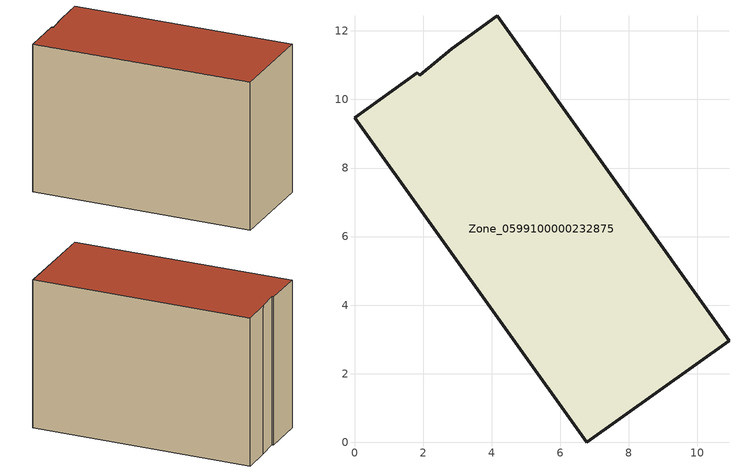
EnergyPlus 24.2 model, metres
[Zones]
Zone_0599100000232875
 floor ground (C_G): 2.84,11.47 4.16,12.44 10.92,2.96 6.77,0 0,9.47 1.82,10.77 1.91,10.71 z0
 wall outside (C_F): 0,9.47 6.77,0 10.92,2.96 4.16,12.44 2.84,11.47 1.91,10.71 1.82,10.77 0,9.47 z0:7.9
 roof outside (C_R): 4.16,12.44 2.84,11.47 1.91,10.71 1.82,10.77 0,9.47 6.77,0 10.92,2.96 z7.9
[BUILDING]
Pand.0599100000232875: North Axis=0; Terrain=City; Loads Convergence Tolerance Value=0.04; Temperature Convergence Tolerance Value=0.4; Solar Distribution=FullExterior; Maximum Number of Warmup Days=25; Minimum Number of Warmup Days=1
[Site:Location]
Rotterdam.The.Hague.AP_ZH_NLD Design_Conditions: Latitude=51.96; Longitude=4.45; Time Zone=1; Elevation=-4.5
[SITE:GROUNDTEMPERATURE:BUILDINGSURFACE]
18, 18, 18, 18, 18, 18, 18, 18, 18, 18, 18, 18
[MATERIAL] Thermal Absorptance=0.9; Solar Absorptance=0.7; Visible Absorptance=0.7
Name | Roughness | Thickness | Conductivity | Density | Specific Heat
G.TI.1975-1991 | MediumSmooth | 0.15 | 0.288461 | 540 | 1210
F.TI.1975-1991 | Rough | 0.3 | 0.230769 | 1920 | 840
R.TI.1975-1991 | MediumRough | 0.2 | 0.153846 | 1500 | 1000
[CONSTRUCTION]
C_G: G.TI.1975-1991
C_F: F.TI.1975-1991
C_R: R.TI.1975-1991
[ZONE]
Zone_0599100000232875: Type=1; Multiplier=1; Ceiling Height=Autocalculate; Volume=Autocalculate; Floor Area=autocalculate; Part of Total Floor Area=Yes
[ZONEINFILTRATION:DESIGNFLOWRATE]
Infil_Zone_0599100000232875: Zone or ZoneList or Space or SpaceList=Zone_0599100000232875; Schedule=AlwaysOn; Design Flow Rate Calculation Method=Flow/Area; Flow Rate per Floor Area=0.003; Constant Term Coefficient=1; Temperature Term Coefficient=0; Velocity Term Coefficient=0; Velocity Squared Term Coefficient=0
[HVACTEMPLATE:ZONE:IDEALLOADSAIRSYSTEM]
Zone_0599100000232875: Maximum Heating Supply Air Temperature=50; Minimum Cooling Supply Air Temperature=13; Maximum Heating Supply Air Humidity Ratio=0.0156; Minimum Cooling Supply Air Humidity Ratio=0.0077; Heating Limit=NoLimit; Cooling Limit=NoLimit; Dehumidification Control Type=ConstantSensibleHeatRatio; Cooling Sensible Heat Ratio=0.7; Dehumidification Setpoint=60; Humidification Control Type=None; Humidification Setpoint=30; Outdoor Air Method=None; Outdoor Air Flow Rate per Person=0.00944; Outdoor Air Flow Rate per Zone Floor Area=0; Outdoor Air Flow Rate per Zone=0; Demand Controlled Ventilation Type=None; Outdoor Air Economizer Type=NoEconomizer; Heat Recovery Type=None; Sensible Heat Recovery Effectiveness=0.7; Latent Heat Recovery Effectiveness=0.65
[ZONECONTROL:THERMOSTAT]
ThermostatControl_Zone_0599100000232875: Zone or ZoneList=Zone_0599100000232875; Control Type Schedule=DualSetpointControlType; Control 1=Thermostat_Zone_0599100000232875; Temperature Difference Between Cutout And Setpoint=0
[THERMOSTATSETPOINT:DUALSETPOINT]
Thermostat_Zone_0599100000232875: Heating Setpoint Temperature Schedule=HeatingSetpoint_Zone_0599100000232875; Cooling Setpoint Temperature Schedule=CoolingSetpoint_Zone_0599100000232875
[SCHEDULE:COMPACT]
HeatingSetpoint_Zone_0599100000232875: Through: 12/31, For: AllDays, Until: 24:00, 21
CoolingSetpoint_Zone_0599100000232875: Through: 12/31, For: AllDays, Until: 24:00, 24
DualSetpointControlType: Through: 12/31, For: AllDays, Until: 24:00, 4
AlwaysOn: Through: 12/31, For: AllDays, Until: 24:00, 1
